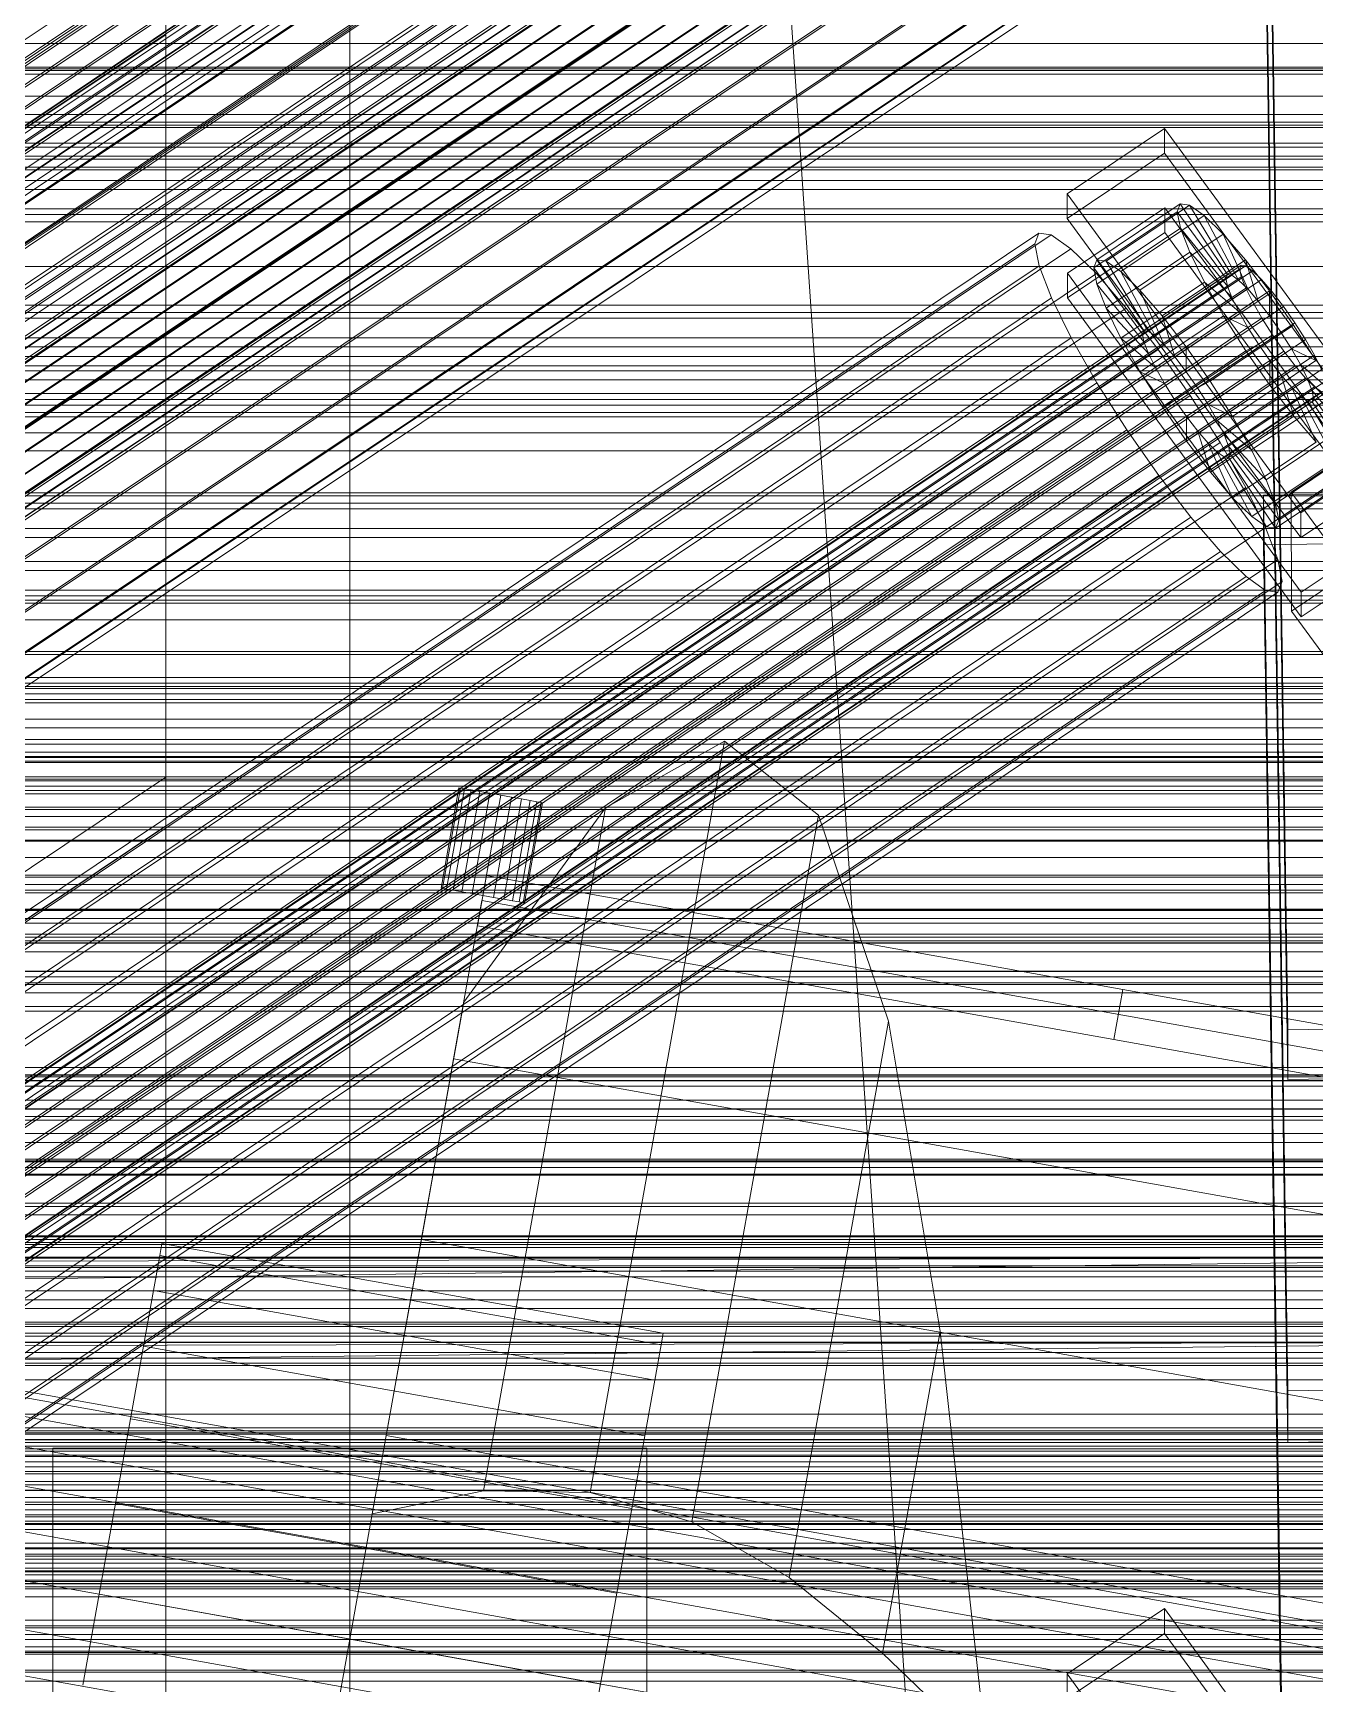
# Model space of a CAD drawing. Header units: millimetres. Extents: x -1970 to 59977, y -50268 to 6837.
# Drawn here: x 212.7 to 363.7, y -33265.3 to -33070.8 of the extents above; entities that cross this region are included whole.
import ezdxf

# ---------------------------------------------------------------- set-up
doc = ezdxf.new("R2010")
doc.units = ezdxf.units.MM
for name, color, linetype, lineweight in [('frontal_C01', 7, 'Continuous', 0), ('frontal_C02', 7, 'Continuous', 0), ('frontal_C02-briq', 7, 'Continuous', 0), ('frontal_C03', 7, 'Continuous', 0), ('frontal_C03-dry', 7, 'Continuous', 0), ('frontal_dos-mix', 7, 'Continuous', 0), ('frontal_mezcladora', 7, 'Continuous', 0), ('frontal_secador', 7, 'Continuous', 0)]:
    doc.layers.add(name, color=color, linetype=linetype, lineweight=lineweight)

msp = doc.modelspace()

# ---------------------------------------------------------------- linework, layer by layer
at = {"layer": 'frontal_C01'}
for p, q in [((250, -35586.788), (250, -32681.31)), ((250, -32686.07), (250, -35591.549)), ((228.298, -33070.972), (228.298, -32889.321)), ((228.298, -32895.04), (228.298, -33076.691)), ((146.383, -33131.373), (330.692, -33008.374)), ((146.872, -33130.047), (331.181, -33007.049)), ((148.32, -33130.162), (332.629, -33007.163)), ((150.629, -33131.709), (334.938, -33008.711)), ((141.045, -33154.006), (354.844, -33011.328)), ((141.218, -33153.536), (355.017, -33010.858)), ((141.224, -33154.954), (355.022, -33012.276)), ((141.731, -33153.577), (355.53, -33010.899)), ((142.549, -33154.125), (356.348, -33011.447)), ((146.887, -33134.049), (331.197, -33011.051)), ((153.641, -33134.584), (337.95, -33011.586)), ((141.742, -33156.316), (355.541, -33013.638)), ((143.617, -33155.144), (357.415, -33012.466)), ((144.861, -33156.563), (358.659, -33013.885)), ((142.565, -33157.999), (356.363, -33015.321)), ((359.995, -33015.609), (146.196, -33158.287)), ((148.35, -33137.893), (332.659, -33014.895)), ((157.152, -33138.591), (341.461, -33015.592)), ((143.635, -33159.888), (357.434, -33017.211)), ((147.533, -33160.197), (361.332, -33017.52)), ((144.881, -33161.855), (358.68, -33019.178)), ((148.779, -33162.164), (362.578, -33019.487)), ((150.672, -33142.643), (334.981, -33019.645)), ((146.218, -33163.766), (360.017, -33021.088)), ((149.85, -33164.054), (363.648, -33021.376)), ((345.231, -33020.457), (160.922, -33143.455)), ((147.554, -33165.49), (361.352, -33022.812)), ((150.672, -33165.737), (364.471, -33023.059)), ((148.798, -33166.909), (362.596, -33024.231)), ((149.865, -33167.928), (363.664, -33025.25)), ((150.683, -33168.476), (364.482, -33025.798)), ((151.191, -33167.099), (364.989, -33024.421)), ((151.196, -33168.517), (364.995, -33025.839)), ((151.369, -33168.047), (365.168, -33025.369)), ((153.694, -33147.975), (338.003, -33024.977)), ((164.693, -33148.847), (349.002, -33025.849)), ((157.211, -33153.526), (341.52, -33030.528)), ((168.21, -33154.398), (352.519, -33031.4)), ((160.982, -33158.918), (345.291, -33035.92)), ((171.232, -33159.73), (355.541, -33036.732)), ((360.514, -33230.741), (357.646, -33037.741)), ((164.752, -33163.782), (349.061, -33040.784)), ((173.554, -33164.48), (357.863, -33041.482)), ((168.263, -33167.789), (352.572, -33044.791)), ((175.016, -33168.324), (359.326, -33045.326)), ((360.514, -33236.829), (357.646, -33043.829)), ((171.275, -33170.664), (355.584, -33047.666)), ((173.584, -33172.212), (357.893, -33049.213)), ((175.521, -33171), (359.83, -33048.002)), ((175.032, -33172.326), (359.341, -33049.328)), ((228.298, -33070.972), (130, -33136.571)), ((228.298, -33367.669), (228.298, -33070.972)), ((228.298, -33070.972), (228.298, -33076.691)), ((130, -33142.29), (228.298, -33076.691)), ((228.298, -33076.691), (228.298, -33373.387)), ((980, -33203.654), (-980, -33203.654)), ((980, -33208.654), (-980, -33208.654)), ((-425, -33225.051), (425, -33225.051)), ((378.512, -33230.498), (360.514, -33230.741)), ((360.514, -33230.741), (360.514, -33236.829)), ((425, -33236.482), (-425, -33236.482)), ((360.514, -33236.829), (378.512, -33236.586)), ((425, -33240.513), (-425, -33240.513)), ((-425, -33251.944), (425, -33251.944)), ((980, -33258.654), (-980, -33258.654)), ((980, -33263.654), (-980, -33263.654))]:
    msp.add_line(p, q, dxfattribs=at)
at = {"layer": 'frontal_C02'}
for p, q in [((359.995, -32972.204), (146.196, -33115.446)), ((147.533, -33117.36), (361.332, -32974.118)), ((144.881, -33118.793), (358.68, -32975.551)), ((148.779, -33119.323), (362.578, -32976.081)), ((250, -35767.535), (250, -32976.99)), ((146.218, -33120.707), (360.017, -32977.465)), ((147.554, -33122.441), (361.352, -32979.2)), ((149.85, -33121.2), (363.648, -32977.959)), ((148.798, -33123.879), (362.596, -32980.637)), ((150.672, -33122.865), (364.471, -32979.624)), ((151.191, -33124.204), (364.989, -32980.963)), ((149.865, -33124.92), (363.664, -32981.679)), ((150.683, -33125.496), (364.482, -32982.254)), ((151.196, -33125.566), (364.995, -32982.324)), ((151.369, -33125.125), (365.168, -32981.884)), ((164.693, -33106.176), (349.002, -32982.692)), ((250, -32981.769), (250, -35772.314)), ((157.211, -33110.219), (341.52, -32986.736)), ((168.21, -33111.715), (352.519, -32988.231)), ((160.982, -33115.621), (345.291, -32992.137)), ((171.232, -33117.015), (355.541, -32993.531)), ((360.514, -33188.205), (357.646, -32994.438)), ((164.752, -33120.517), (349.061, -32997.033)), ((173.554, -33121.714), (357.863, -32998.23)), ((360.514, -33194.05), (357.646, -33000.283)), ((168.263, -33124.573), (352.572, -33001.089)), ((175.016, -33125.491), (359.326, -33002.007)), ((171.275, -33127.513), (355.584, -33004.029)), ((173.584, -33129.137), (357.893, -33005.653)), ((175.032, -33129.334), (359.341, -33005.85)), ((175.521, -33128.09), (359.83, -33004.607)), ((228.298, -33158.452), (228.298, -33027.666)), ((228.298, -33033.407), (228.298, -33164.193)), ((-425, -33078.232), (425, -33078.232)), ((334.501, -33089.701), (345.969, -33082.018)), ((345.969, -33082.018), (345.981, -33084.941)), ((345.969, -33082.018), (373.501, -33119.611)), ((345.981, -33084.941), (334.513, -33092.624)), ((373.513, -33122.534), (345.981, -33084.941)), ((334.513, -33092.624), (334.501, -33089.701)), ((362.033, -33127.294), (334.501, -33089.701)), ((334.539, -33099.054), (346.008, -33091.371)), ((337.64, -33098.423), (347.47, -33091.837)), ((338.005, -33097.493), (347.835, -33090.907)), ((339.088, -33097.64), (348.918, -33091.054)), ((346.008, -33091.371), (346.02, -33094.293)), ((346.008, -33091.371), (373.539, -33128.963)), ((347.835, -33090.907), (347.47, -33091.837)), ((347.47, -33091.837), (353.205, -33099.669)), ((347.47, -33091.837), (347.847, -33093.781)), ((348.918, -33091.054), (347.835, -33090.907)), ((347.835, -33090.907), (353.378, -33099.228)), ((350.645, -33092.269), (348.918, -33091.054)), ((348.918, -33091.054), (353.892, -33099.298)), ((334.513, -33092.624), (362.045, -33130.217)), ((338.017, -33100.367), (347.847, -33093.781)), ((340.816, -33098.855), (350.645, -33092.269)), ((347.847, -33093.781), (353.384, -33100.59)), ((347.847, -33093.781), (348.941, -33096.607)), ((352.899, -33094.468), (350.645, -33092.269)), ((350.645, -33092.269), (354.71, -33099.874)), ((146.383, -33219.09), (330.692, -33095.606)), ((146.872, -33217.846), (331.181, -33094.362)), ((148.32, -33218.043), (332.629, -33094.559)), ((331.181, -33094.362), (330.692, -33095.606)), ((330.692, -33095.606), (331.197, -33098.205)), ((332.629, -33094.559), (331.181, -33094.362)), ((334.938, -33096.183), (332.629, -33094.559)), ((346.02, -33094.293), (334.551, -33101.977)), ((343.069, -33101.054), (352.899, -33094.468)), ((373.551, -33131.886), (346.02, -33094.293)), ((355.525, -33097.503), (352.899, -33094.468)), ((352.899, -33094.468), (355.777, -33100.915)), ((150.629, -33219.667), (334.938, -33096.183)), ((337.95, -33099.123), (334.938, -33096.183)), ((337.64, -33098.423), (338.005, -33097.493)), ((343.549, -33105.814), (338.005, -33097.493)), ((338.005, -33097.493), (339.088, -33097.64)), ((344.062, -33105.884), (339.088, -33097.64)), ((339.088, -33097.64), (340.816, -33098.855)), ((339.111, -33103.193), (348.941, -33096.607)), ((345.695, -33104.088), (355.525, -33097.503)), ((348.941, -33096.607), (353.902, -33101.929)), ((348.941, -33096.607), (350.678, -33100.122)), ((358.345, -33101.165), (355.525, -33097.503)), ((355.525, -33097.503), (357.021, -33102.353)), ((141.045, -33241.813), (354.844, -33098.571)), ((141.218, -33241.372), (355.017, -33098.131)), ((141.224, -33242.734), (355.022, -33099.492)), ((141.731, -33241.442), (355.53, -33098.201)), ((142.549, -33242.017), (356.348, -33098.776)), ((143.617, -33243.059), (357.415, -33099.818)), ((146.887, -33221.689), (331.197, -33098.205)), ((153.641, -33222.607), (337.95, -33099.123)), ((331.197, -33098.205), (332.659, -33101.983)), ((334.551, -33101.977), (334.539, -33099.054)), ((362.071, -33136.647), (334.539, -33099.054)), ((343.376, -33106.255), (337.64, -33098.423)), ((338.017, -33100.367), (337.64, -33098.423)), ((341.461, -33103.18), (337.95, -33099.123)), ((344.88, -33106.459), (340.816, -33098.855)), ((340.816, -33098.855), (343.069, -33101.054)), ((353.205, -33099.669), (343.376, -33106.255)), ((353.378, -33099.228), (343.549, -33105.814)), ((353.892, -33099.298), (344.062, -33105.884)), ((353.205, -33099.669), (353.378, -33099.228)), ((353.384, -33100.59), (353.205, -33099.669)), ((353.378, -33099.228), (353.892, -33099.298)), ((353.892, -33099.298), (354.71, -33099.874)), ((355.017, -33098.131), (354.844, -33098.571)), ((354.844, -33098.571), (355.022, -33099.492)), ((355.53, -33098.201), (355.017, -33098.131)), ((355.022, -33099.492), (355.541, -33100.831)), ((356.348, -33098.776), (355.53, -33098.201)), ((357.415, -33099.818), (356.348, -33098.776)), ((358.659, -33101.255), (357.415, -33099.818)), ((141.742, -33244.072), (355.541, -33100.831)), ((144.861, -33244.496), (358.659, -33101.255)), ((343.554, -33107.176), (338.017, -33100.367)), ((339.111, -33103.193), (338.017, -33100.367)), ((340.848, -33106.708), (350.678, -33100.122)), ((345.947, -33107.501), (343.069, -33101.054)), ((343.069, -33101.054), (345.695, -33104.088)), ((353.384, -33100.59), (343.554, -33107.176)), ((354.71, -33099.874), (344.88, -33106.459)), ((355.777, -33100.915), (345.947, -33107.501)), ((358.345, -33101.165), (348.515, -33107.75)), ((350.678, -33100.122), (354.725, -33103.594)), ((350.678, -33100.122), (352.938, -33104.087)), ((353.902, -33101.929), (353.384, -33100.59)), ((354.71, -33099.874), (355.777, -33100.915)), ((355.541, -33100.831), (356.363, -33102.496)), ((355.777, -33100.915), (357.021, -33102.353)), ((358.357, -33104.087), (358.345, -33101.165)), ((361.166, -33105.205), (358.345, -33101.165)), ((359.995, -33102.99), (358.659, -33101.255)), ((142.565, -33245.737), (356.363, -33102.496)), ((359.995, -33102.99), (146.196, -33246.231)), ((148.35, -33225.467), (332.659, -33101.983)), ((157.152, -33226.664), (341.461, -33103.18)), ((332.659, -33101.983), (334.981, -33106.682)), ((334.551, -33101.977), (362.083, -33139.57)), ((344.073, -33108.514), (339.111, -33103.193)), ((340.848, -33106.708), (339.111, -33103.193)), ((345.231, -33108.075), (341.461, -33103.18)), ((353.902, -33101.929), (344.073, -33108.514)), ((354.725, -33103.594), (344.895, -33110.179)), ((357.021, -33102.353), (347.191, -33108.938)), ((354.725, -33103.594), (353.902, -33101.929)), ((355.796, -33105.471), (354.725, -33103.594)), ((356.363, -33102.496), (357.434, -33104.374)), ((357.021, -33102.353), (358.357, -33104.087)), ((361.332, -33104.904), (359.995, -33102.99)), ((143.635, -33247.615), (357.434, -33104.374)), ((147.533, -33248.145), (361.332, -33104.904)), ((343.108, -33110.672), (352.938, -33104.087)), ((347.191, -33108.938), (345.695, -33104.088)), ((345.695, -33104.088), (348.515, -33107.75)), ((355.796, -33105.471), (345.966, -33112.057)), ((348.527, -33110.673), (358.357, -33104.087)), ((351.336, -33111.791), (361.166, -33105.205)), ((352.938, -33104.087), (355.796, -33105.471)), ((352.938, -33104.087), (355.569, -33108.23)), ((357.042, -33107.434), (355.796, -33105.471)), ((357.434, -33104.374), (358.68, -33106.337)), ((358.357, -33104.087), (359.693, -33106.001)), ((361.166, -33105.205), (359.693, -33106.001)), ((363.797, -33109.349), (361.166, -33105.205)), ((362.578, -33106.866), (361.332, -33104.904)), ((144.881, -33249.578), (358.68, -33106.337)), ((148.779, -33250.108), (362.578, -33106.866)), ((150.672, -33230.166), (334.981, -33106.682)), ((334.981, -33106.682), (338.003, -33111.981)), ((344.895, -33110.179), (340.848, -33106.708)), ((343.108, -33110.672), (340.848, -33106.708)), ((343.549, -33105.814), (343.376, -33106.255)), ((343.376, -33106.255), (343.554, -33107.176)), ((344.062, -33105.884), (343.549, -33105.814)), ((343.554, -33107.176), (344.073, -33108.514)), ((344.88, -33106.459), (344.062, -33105.884)), ((345.947, -33107.501), (344.88, -33106.459)), ((347.191, -33108.938), (345.947, -33107.501)), ((357.042, -33107.434), (347.212, -33114.02)), ((359.693, -33106.001), (349.863, -33112.587)), ((355.569, -33108.23), (357.042, -33107.434)), ((358.378, -33109.348), (357.042, -33107.434)), ((358.68, -33106.337), (360.017, -33108.25)), ((359.693, -33106.001), (360.939, -33107.964)), ((363.648, -33108.744), (362.578, -33106.866)), ((146.218, -33251.492), (360.017, -33108.25)), ((149.85, -33251.986), (363.648, -33108.744)), ((345.231, -33108.075), (160.922, -33231.559)), ((344.073, -33108.514), (344.895, -33110.179)), ((349.002, -33113.477), (345.231, -33108.075)), ((345.739, -33114.816), (355.569, -33108.23)), ((348.527, -33110.673), (347.191, -33108.938)), ((348.515, -33107.75), (348.527, -33110.673)), ((348.515, -33107.75), (351.336, -33111.791)), ((358.378, -33109.348), (348.548, -33115.934)), ((360.939, -33107.964), (351.109, -33114.55)), ((353.967, -33115.935), (363.797, -33109.349)), ((355.569, -33108.23), (358.39, -33112.271)), ((358.39, -33112.271), (358.378, -33109.348)), ((359.714, -33111.083), (358.378, -33109.348)), ((360.017, -33108.25), (361.352, -33109.985)), ((363.797, -33109.349), (360.939, -33107.964)), ((360.939, -33107.964), (362.01, -33109.842)), ((364.471, -33110.409), (363.648, -33108.744)), ((147.554, -33253.227), (361.352, -33109.985)), ((148.798, -33254.664), (362.596, -33111.422)), ((150.672, -33253.651), (364.471, -33110.409)), ((345.966, -33112.057), (343.108, -33110.672)), ((345.739, -33114.816), (343.108, -33110.672)), ((344.895, -33110.179), (345.966, -33112.057)), ((349.863, -33112.587), (348.527, -33110.673)), ((359.714, -33111.083), (349.884, -33117.669)), ((362.01, -33109.842), (352.18, -33116.428)), ((361.21, -33115.933), (359.714, -33111.083)), ((360.958, -33112.52), (359.714, -33111.083)), ((361.352, -33109.985), (362.596, -33111.422)), ((366.057, -33113.313), (362.01, -33109.842)), ((362.01, -33109.842), (362.833, -33111.507)), ((362.596, -33111.422), (363.664, -33112.464)), ((-450, -33113.242), (450, -33113.242)), ((149.865, -33255.706), (363.664, -33112.464)), ((150.683, -33256.281), (364.482, -33113.04)), ((151.191, -33254.989), (364.989, -33111.748)), ((151.196, -33256.351), (364.995, -33113.109)), ((151.369, -33255.91), (365.168, -33112.669)), ((153.694, -33235.465), (338.003, -33111.981)), ((338.003, -33111.981), (341.52, -33117.521)), ((345.966, -33112.057), (347.212, -33114.02)), ((348.56, -33118.857), (358.39, -33112.271)), ((349.863, -33112.587), (351.336, -33111.791)), ((351.109, -33114.55), (349.863, -33112.587)), ((360.958, -33112.52), (351.128, -33119.106)), ((351.336, -33111.791), (353.967, -33115.935)), ((362.833, -33111.507), (353.003, -33118.093)), ((363.351, -33112.845), (353.521, -33119.431)), ((356.228, -33119.899), (366.057, -33113.313)), ((358.39, -33112.271), (361.21, -33115.933)), ((363.836, -33118.967), (360.958, -33112.52)), ((362.025, -33113.562), (360.958, -33112.52)), ((367.794, -33116.828), (362.833, -33111.507)), ((362.833, -33111.507), (363.351, -33112.845)), ((368.888, -33119.654), (363.351, -33112.845)), ((363.351, -33112.845), (363.53, -33113.766)), ((363.664, -33112.464), (364.482, -33113.04)), ((164.693, -33236.961), (349.002, -33113.477)), ((347.212, -33114.02), (345.739, -33114.816)), ((348.56, -33118.857), (345.739, -33114.816)), ((347.212, -33114.02), (348.548, -33115.934)), ((352.519, -33119.016), (349.002, -33113.477)), ((352.18, -33116.428), (351.109, -33114.55)), ((351.109, -33114.55), (353.967, -33115.935)), ((362.025, -33113.562), (352.196, -33120.148)), ((362.843, -33114.137), (353.014, -33120.723)), ((363.357, -33114.207), (353.527, -33120.793)), ((363.53, -33113.766), (353.7, -33120.352)), ((366.09, -33121.166), (362.025, -33113.562)), ((362.843, -33114.137), (362.025, -33113.562)), ((367.817, -33122.381), (362.843, -33114.137)), ((363.357, -33114.207), (362.843, -33114.137)), ((363.53, -33113.766), (363.357, -33114.207)), ((368.9, -33122.528), (363.357, -33114.207)), ((369.265, -33121.598), (363.53, -33113.766)), ((348.548, -33115.934), (348.56, -33118.857)), ((348.548, -33115.934), (349.884, -33117.669)), ((351.38, -33122.519), (361.21, -33115.933)), ((353.003, -33118.093), (352.18, -33116.428)), ((352.18, -33116.428), (356.228, -33119.899)), ((353.967, -33115.935), (356.228, -33119.899)), ((357.964, -33123.414), (367.794, -33116.828)), ((360.882, -33124.851), (372.35, -33117.168)), ((361.21, -33115.933), (363.836, -33118.967)), ((157.211, -33241.005), (341.52, -33117.521)), ((168.21, -33242.5), (352.519, -33119.016)), ((341.52, -33117.521), (345.291, -33122.922)), ((351.38, -33122.519), (348.56, -33118.857)), ((349.884, -33117.669), (351.38, -33122.519)), ((349.884, -33117.669), (351.128, -33119.106)), ((351.128, -33119.106), (354.006, -33125.553)), ((351.128, -33119.106), (352.196, -33120.148)), ((355.541, -33124.316), (352.519, -33119.016)), ((353.521, -33119.431), (353.003, -33118.093)), ((353.003, -33118.093), (357.964, -33123.414)), ((354.006, -33125.553), (363.836, -33118.967)), ((352.196, -33120.148), (356.26, -33127.752)), ((352.196, -33120.148), (353.014, -33120.723)), ((353.014, -33120.723), (357.987, -33128.967)), ((353.014, -33120.723), (353.527, -33120.793)), ((353.7, -33120.352), (353.521, -33119.431)), ((353.521, -33119.431), (359.058, -33126.24)), ((353.527, -33120.793), (353.7, -33120.352)), ((353.527, -33120.793), (359.07, -33129.114)), ((353.7, -33120.352), (359.436, -33128.184)), ((356.228, -33119.899), (357.964, -33123.414)), ((356.26, -33127.752), (366.09, -33121.166)), ((359.058, -33126.24), (368.888, -33119.654)), ((373.501, -33119.611), (362.033, -33127.294)), ((160.982, -33246.406), (345.291, -33122.922)), ((345.291, -33122.922), (349.061, -33127.818)), ((354.006, -33125.553), (351.38, -33122.519)), ((357.987, -33128.967), (367.817, -33122.381)), ((359.07, -33129.114), (368.9, -33122.528)), ((359.436, -33128.184), (369.265, -33121.598)), ((362.045, -33130.217), (373.513, -33122.534)), ((450, -33124.933), (-450, -33124.933)), ((171.232, -33247.8), (355.541, -33124.316)), ((357.863, -33129.015), (355.541, -33124.316)), ((357.646, -33125.223), (375.644, -33124.979)), ((357.964, -33123.414), (359.058, -33126.24)), ((360.939, -33138.88), (360.882, -33124.851)), ((366.618, -33132.683), (360.882, -33124.851)), ((356.26, -33127.752), (354.006, -33125.553)), ((357.646, -33131.069), (357.646, -33125.223)), ((360.514, -33318.99), (357.646, -33125.223)), ((359.058, -33126.24), (359.436, -33128.184)), ((164.752, -33251.302), (349.061, -33127.818)), ((349.061, -33127.818), (352.572, -33131.874)), ((357.987, -33128.967), (356.26, -33127.752)), ((359.07, -33129.114), (357.987, -33128.967)), ((359.436, -33128.184), (359.07, -33129.114)), ((362.033, -33127.294), (362.045, -33130.217)), ((373.539, -33128.963), (362.071, -33136.647)), ((173.554, -33252.499), (357.863, -33129.015)), ((375.644, -33130.825), (357.646, -33131.069)), ((359.326, -33132.793), (357.863, -33129.015)), ((168.263, -33255.358), (352.572, -33131.874)), ((175.016, -33256.277), (359.326, -33132.793)), ((352.572, -33131.874), (355.584, -33134.814)), ((360.514, -33324.836), (357.646, -33131.069)), ((359.83, -33135.392), (359.326, -33132.793)), ((372.408, -33131.197), (360.939, -33138.88)), ((362.083, -33139.57), (373.551, -33131.886)), ((171.275, -33258.298), (355.584, -33134.814)), ((355.584, -33134.814), (357.893, -33136.438)), ((173.584, -33259.922), (357.893, -33136.438)), ((175.032, -33260.119), (359.341, -33136.635)), ((175.521, -33258.876), (359.83, -33135.392)), ((357.893, -33136.438), (359.341, -33136.635)), ((359.341, -33136.635), (359.83, -33135.392)), ((362.071, -33136.647), (362.083, -33139.57)), ((360.939, -33138.88), (366.675, -33146.712)), ((450, -33146.714), (-450, -33146.714)), ((-450, -33158.405), (450, -33158.405)), ((228.298, -33158.452), (130, -33224.31)), ((228.298, -33332.832), (228.298, -33158.452)), ((228.298, -33158.452), (228.298, -33164.193)), ((130, -33230.051), (228.298, -33164.193)), ((228.298, -33164.193), (228.298, -33338.573)), ((-425, -33182.694), (425, -33182.694)), ((378.512, -33187.961), (360.514, -33188.205)), ((360.514, -33188.205), (360.514, -33194.05)), ((425, -33194.17), (-425, -33194.17)), ((360.514, -33194.05), (378.512, -33193.807)), ((425, -33197.541), (-425, -33197.541)), ((-425, -33209.017), (425, -33209.017)), ((-450, -33212.613), (450, -33212.613)), ((450, -33224.303), (-450, -33224.303)), ((450, -33246.084), (-450, -33246.084)), ((334.501, -33264.082), (345.969, -33256.398)), ((345.969, -33256.398), (345.981, -33259.321)), ((345.969, -33256.398), (373.501, -33293.991)), ((-450, -33257.775), (450, -33257.775)), ((345.981, -33259.321), (334.513, -33267.004)), ((373.513, -33296.914), (345.981, -33259.321)), ((334.513, -33267.004), (334.501, -33264.082)), ((362.033, -33301.675), (334.501, -33264.082))]:
    msp.add_line(p, q, dxfattribs=at)
at = {"layer": 'frontal_C02-briq'}
msp.add_line((300, -33039.939), (320, -33332.75), dxfattribs=at)
at = {"layer": 'frontal_C03'}
for p, q in [((-1500, -33074.787), (1500, -33074.787)), ((-1500, -33075.187), (1500, -33075.187)), ((1250, -33080.381), (-1250, -33080.381)), ((1250, -33081.262), (-1250, -33081.262)), ((1250, -33081.915), (-1250, -33081.915)), ((1500, -33083.77), (-1500, -33083.77)), ((1250, -33084.223), (-1250, -33084.223)), ((-1250, -33085.28), (1250, -33085.28)), ((1500, -33086.595), (-1500, -33086.595)), ((1500, -33086.88), (-1500, -33086.88)), ((1250, -33088.132), (-1250, -33088.132)), ((1250, -33089.19), (-1250, -33089.19)), ((1250, -33091.497), (-1250, -33091.497)), ((1250, -33092.151), (-1250, -33092.151)), ((1250, -33093.032), (-1250, -33093.032)), ((-1500, -33098.289), (1500, -33098.289)), ((1250, -33102.838), (-1250, -33102.838)), ((1250, -33103.72), (-1250, -33103.72)), ((1250, -33104.373), (-1250, -33104.373)), ((1250, -33106.68), (-1250, -33106.68)), ((1500, -33108.893), (-1500, -33108.893)), ((-1250, -33107.738), (1250, -33107.738)), ((1250, -33110.59), (-1250, -33110.59)), ((1250, -33111.647), (-1250, -33111.647)), ((1250, -33113.955), (-1250, -33113.955)), ((1250, -33114.608), (-1250, -33114.608)), ((1250, -33115.49), (-1250, -33115.49)), ((-1500, -33117.876), (1500, -33117.876)), ((1250, -33125.296), (-1250, -33125.296)), ((1250, -33126.177), (-1250, -33126.177)), ((1250, -33126.831), (-1250, -33126.831)), ((1250, -33129.138), (-1250, -33129.138)), ((-1250, -33130.195), (1250, -33130.195)), ((1250, -33133.048), (-1250, -33133.048)), ((1250, -33134.105), (-1250, -33134.105)), ((1250, -33136.412), (-1250, -33136.412)), ((1250, -33137.066), (-1250, -33137.066)), ((1250, -33137.947), (-1250, -33137.947)), ((1250, -33147.754), (-1250, -33147.754)), ((1250, -33148.635), (-1250, -33148.635)), ((1250, -33149.288), (-1250, -33149.288)), ((1250, -33151.596), (-1250, -33151.596)), ((-1250, -33152.653), (1250, -33152.653)), ((1250, -33155.505), (-1250, -33155.505)), ((1250, -33156.563), (-1250, -33156.563)), ((1250, -33158.87), (-1250, -33158.87)), ((1250, -33159.523), (-1250, -33159.523)), ((1250, -33160.405), (-1250, -33160.405)), ((1250, -33170.211), (-1250, -33170.211)), ((1250, -33171.092), (-1250, -33171.092)), ((1250, -33171.746), (-1250, -33171.746)), ((1250, -33174.053), (-1250, -33174.053)), ((-1250, -33175.111), (1250, -33175.111)), ((1250, -33177.963), (-1250, -33177.963)), ((1250, -33179.02), (-1250, -33179.02)), ((1250, -33181.328), (-1250, -33181.328)), ((1250, -33181.981), (-1250, -33181.981)), ((1250, -33182.862), (-1250, -33182.862)), ((1250, -33192.669), (-1250, -33192.669)), ((1250, -33193.55), (-1250, -33193.55)), ((1250, -33194.204), (-1250, -33194.204)), ((1250, -33196.511), (-1250, -33196.511)), ((1530, -33198.434), (-1530, -33198.434)), ((-1250, -33197.568), (1250, -33197.568)), ((1250, -33200.42), (-1250, -33200.42)), ((1250, -33201.478), (-1250, -33201.478)), ((1530, -33203.434), (-1530, -33203.434)), ((1250, -33203.785), (-1250, -33203.785)), ((1250, -33204.439), (-1250, -33204.439)), ((1250, -33205.32), (-1250, -33205.32)), ((-1250, -33212.477), (1250, -33212.477)), ((-1250, -33213.275), (1250, -33213.275)), ((-1250, -33213.859), (1250, -33213.859)), ((1250, -33215.126), (-1250, -33215.126)), ((1250, -33216.008), (-1250, -33216.008)), ((-1250, -33216.197), (1250, -33216.197)), ((1250, -33216.661), (-1250, -33216.661)), ((-1250, -33217.326), (1250, -33217.326)), ((1250, -33218.969), (-1250, -33218.969)), ((-1250, -33220.026), (1250, -33220.026)), ((-1250, -33221.046), (1250, -33221.046)), ((-1250, -33222.642), (1250, -33222.642)), ((1250, -33222.878), (-1250, -33222.878)), ((1250, -33223.935), (-1250, -33223.935)), ((1250, -33226.243), (-1250, -33226.243)), ((1250, -33226.896), (-1250, -33226.896)), ((-1250, -33227.489), (1250, -33227.489)), ((1250, -33227.778), (-1250, -33227.778)), ((-1250, -33229.445), (1250, -33229.445)), ((-1268, -33235.463), (1268, -33235.463)), ((-1268, -33235.687), (1268, -33235.687)), ((-1268, -33235.852), (1268, -33235.852)), ((-1250, -33235.09), (1250, -33235.09)), ((-1268, -33236.509), (1268, -33236.509)), ((-1268, -33236.827), (1268, -33236.827)), ((-1268, -33237.873), (1268, -33237.873)), ((1250, -33237.271), (-1250, -33237.271)), ((1250, -33237.584), (-1250, -33237.584)), ((-1268, -33238.322), (1268, -33238.322)), ((-1268, -33239.685), (1268, -33239.685)), ((1250, -33238.465), (-1250, -33238.465)), ((1250, -33239.119), (-1250, -33239.119)), ((-1268, -33240.235), (1268, -33240.235)), ((1250, -33241.426), (-1250, -33241.426)), ((-1268, -33241.823), (1268, -33241.823)), ((1268, -33242.436), (-1268, -33242.436)), ((-1250, -33242.484), (1250, -33242.484)), ((-1250, -33243.328), (1250, -33243.328)), ((-1268, -33244.14), (1268, -33244.14)), ((-1268, -33244.775), (1268, -33244.775)), ((1250, -33245.336), (-1250, -33245.336)), ((-1250, -33245.586), (1250, -33245.586)), ((-1268, -33246.478), (1268, -33246.478)), ((-1268, -33247.092), (1268, -33247.092)), ((1250, -33246.393), (-1250, -33246.393)), ((-1268, -33248.679), (1268, -33248.679)), ((-1268, -33249.23), (1268, -33249.23)), ((1250, -33248.7), (-1250, -33248.7)), ((1250, -33249.354), (-1250, -33249.354)), ((-1268, -33250.593), (1268, -33250.593)), ((-1268, -33251.042), (1268, -33251.042)), ((1250, -33250.235), (-1250, -33250.235)), ((1530, -33253.434), (-1530, -33253.434)), ((-1268, -33252.088), (1268, -33252.088)), ((-1268, -33252.405), (1268, -33252.405)), ((-1268, -33253.063), (1268, -33253.063)), ((-1268, -33253.227), (1268, -33253.227)), ((-1268, -33253.452), (1268, -33253.452)), ((-1250, -33251.644), (1250, -33251.644)), ((-1250, -33253.825), (1250, -33253.825)), ((1530, -33258.434), (-1530, -33258.434)), ((-1250, -33259.47), (1250, -33259.47)), ((1250, -33260.042), (-1250, -33260.042)), ((1250, -33260.923), (-1250, -33260.923)), ((-1250, -33261.425), (1250, -33261.425)), ((1250, -33261.576), (-1250, -33261.576)), ((1250, -33263.884), (-1250, -33263.884)), ((-1250, -33264.941), (1250, -33264.941))]:
    msp.add_line(p, q, dxfattribs=at)
at = {"layer": 'frontal_C03-dry'}
for p, q in [((-1250, -33075.625), (1250, -33075.625)), ((1250, -33081.625), (-1250, -33081.625)), ((1250, -33085.625), (-1250, -33085.625)), ((-1250, -33110), (1250, -33110)), ((1250, -33116), (-1250, -33116)), ((1250, -33120), (-1250, -33120))]:
    msp.add_line(p, q, dxfattribs=at)
at = {"layer": 'frontal_dos-mix'}
for p, q in [((294.139, -33154.215), (278.313, -33242.733)), ((294.139, -33154.215), (280.124, -33162.058)), ((305.195, -33162.921), (294.139, -33154.215)), ((260.742, -33171.509), (262.854, -33159.697)), ((260.91, -33171.539), (263.021, -33159.727)), ((261.401, -33171.627), (263.513, -33159.814)), ((262.183, -33171.767), (264.295, -33159.954)), ((263.021, -33159.727), (262.854, -33159.697)), ((263.513, -33159.814), (263.021, -33159.727)), ((264.295, -33159.954), (263.513, -33159.814)), ((265.315, -33160.137), (264.295, -33159.954)), ((263.203, -33171.949), (265.315, -33160.137)), ((280.124, -33162.058), (263.419, -33184.942)), ((264.39, -33172.161), (266.502, -33160.349)), ((266.502, -33160.349), (265.315, -33160.137)), ((267.776, -33160.577), (265.664, -33172.389)), ((280.124, -33162.058), (265.739, -33242.517)), ((267.776, -33160.577), (266.502, -33160.349)), ((266.938, -33172.617), (269.05, -33160.804)), ((267.776, -33160.577), (269.05, -33160.804)), ((268.125, -33172.829), (270.237, -33161.017)), ((269.05, -33160.804), (270.237, -33161.017)), ((269.144, -33173.011), (271.256, -33161.199)), ((269.926, -33173.151), (272.038, -33161.339)), ((270.237, -33161.017), (271.256, -33161.199)), ((270.418, -33173.239), (272.53, -33161.427)), ((270.586, -33173.269), (272.698, -33161.457)), ((271.256, -33161.199), (272.038, -33161.339)), ((272.038, -33161.339), (272.53, -33161.427)), ((272.53, -33161.427), (272.698, -33161.457)), ((305.195, -33162.921), (290.306, -33246.199)), ((313.468, -33187.196), (305.195, -33162.921)), ((260.91, -33171.539), (260.742, -33171.509)), ((261.401, -33171.627), (260.91, -33171.539)), ((262.183, -33171.767), (261.401, -33171.627)), ((263.203, -33171.949), (262.183, -33171.767)), ((266.084, -33170.038), (265.028, -33175.945)), ((341.059, -33183.443), (266.084, -33170.038)), ((262.222, -33191.638), (265.556, -33172.991)), ((264.39, -33172.161), (263.203, -33171.949)), ((265.664, -33172.389), (264.39, -33172.161)), ((265.556, -33172.991), (1915.556, -33467.991)), ((266.938, -33172.617), (265.664, -33172.389)), ((266.938, -33172.617), (268.125, -33172.829)), ((268.125, -33172.829), (269.144, -33173.011)), ((269.144, -33173.011), (269.926, -33173.151)), ((269.926, -33173.151), (270.418, -33173.239)), ((270.418, -33173.239), (270.586, -33173.269)), ((340.003, -33189.349), (265.028, -33175.945)), ((341.059, -33183.443), (340.003, -33189.349)), ((734.815, -33253.842), (341.059, -33183.443)), ((263.419, -33184.942), (252.636, -33245.256)), ((313.468, -33187.196), (301.753, -33252.723)), ((319.551, -33223.721), (313.468, -33187.196)), ((733.759, -33259.748), (340.003, -33189.349)), ((258.419, -33212.911), (262.222, -33191.638)), ((1912.222, -33486.638), (262.222, -33191.638)), ((227.608, -33214.784), (227.86, -33213.376)), ((286.924, -33223.936), (227.86, -33213.376)), ((254.292, -33235.994), (258.419, -33212.911)), ((1908.419, -33507.911), (258.419, -33212.911)), ((226.87, -33218.915), (227.608, -33214.784)), ((286.672, -33225.344), (227.608, -33214.784)), ((225.695, -33225.485), (226.87, -33218.915)), ((285.933, -33229.475), (226.87, -33218.915)), ((1953.091, -33542.143), (175.121, -33224.264)), ((286.672, -33225.344), (286.924, -33223.936)), ((319.551, -33223.721), (312.769, -33261.654)), ((324.366, -33267.338), (319.551, -33223.721)), ((1952.96, -33542.881), (174.989, -33225.002)), ((224.164, -33234.048), (225.695, -33225.485)), ((284.759, -33236.045), (225.695, -33225.485)), ((285.933, -33229.475), (286.672, -33225.344)), ((1952.573, -33545.045), (174.602, -33227.165)), ((284.759, -33236.045), (285.933, -33229.475)), ((1951.957, -33548.486), (173.987, -33230.607)), ((1951.156, -33552.972), (173.185, -33235.092)), ((222.381, -33244.019), (224.164, -33234.048)), ((283.228, -33244.608), (224.164, -33234.048)), ((215, -33282.5), (215, -33237.5)), ((215, -33237.5), (285, -33237.5)), ((250, -33260), (254.292, -33235.994)), ((1904.292, -33530.994), (254.292, -33235.994)), ((283.228, -33244.608), (284.759, -33236.045)), ((285, -33237.5), (285, -33282.5)), ((1950.222, -33558.195), (172.251, -33240.315)), ((252.636, -33245.256), (265.739, -33242.517)), ((265.739, -33242.517), (278.313, -33242.733)), ((278.313, -33242.733), (290.306, -33246.199)), ((220.468, -33254.72), (222.381, -33244.019)), ((281.445, -33254.579), (222.381, -33244.019)), ((281.445, -33254.579), (283.228, -33244.608)), ((171.249, -33245.92), (1949.22, -33563.8)), ((290.306, -33246.199), (301.753, -33252.723)), ((1948.217, -33569.405), (170.247, -33251.525)), ((301.753, -33252.723), (312.769, -33261.654)), ((220.468, -33254.72), (218.555, -33265.421)), ((220.468, -33254.72), (279.532, -33265.28)), ((281.445, -33254.579), (279.532, -33265.28)), ((1947.284, -33574.628), (169.313, -33256.749)), ((245.708, -33284.006), (250, -33260)), ((1900, -33555), (250, -33260)), ((312.769, -33261.654), (323.536, -33271.977)), ((279.532, -33265.28), (277.619, -33275.981))]:
    msp.add_line(p, q, dxfattribs=at)
at = {"layer": 'frontal_mezcladora'}
msp.add_line((575, -33210), (-575, -33210), dxfattribs=at)
at = {"layer": 'frontal_secador'}
for p, q in [((-1265, -33072), (1265, -33072)), ((-1400, -33075), (1400, -33075)), ((-1265, -33075), (1265, -33075)), ((1250, -33137.611), (-1250, -33137.611)), ((1250, -33139.918), (-1250, -33139.918)), ((-1250, -33143.65), (1250, -33143.65)), ((1250, -33144), (-1250, -33144)), ((1250, -33147.382), (-1250, -33147.382)), ((-1250, -33148), (1250, -33148)), ((1250, -33149.689), (-1250, -33149.689)), ((1250, -33154), (-1250, -33154)), ((1250, -33154.545), (-1250, -33154.545)), ((1250, -33156), (-1250, -33156)), ((1250, -33156.144), (-1250, -33156.144)), ((1250, -33156.709), (-1250, -33156.709)), ((1250, -33158.686), (-1250, -33158.686)), ((1250, -33160), (-1250, -33160)), ((1320, -33162), (-1320, -33162)), ((1250, -33162), (-1250, -33162)), ((1320, -33162.273), (-1320, -33162.273)), ((1320, -33163.072), (-1320, -33163.072)), ((1320, -33164.343), (-1320, -33164.343)), ((1250, -33164.651), (-1250, -33164.651)), ((1250, -33165.859), (-1250, -33165.859)), ((1320, -33166), (-1320, -33166)), ((-1250, -33166), (1250, -33166)), ((1320, -33167.929), (-1320, -33167.929)), ((-1320, -33170), (1320, -33170)), ((-1250, -33170), (1250, -33170)), ((1320, -33172.071), (-1320, -33172.071)), ((1320, -33174), (-1320, -33174)), ((1320, -33175.657), (-1320, -33175.657)), ((1250, -33174.141), (-1250, -33174.141)), ((1320, -33176.928), (-1320, -33176.928)), ((1250, -33177.285), (-1250, -33177.285)), ((1320, -33177.727), (-1320, -33177.727)), ((1320, -33178), (-1320, -33178)), ((1250, -33178), (-1250, -33178)), ((1250, -33181.314), (-1250, -33181.314)), ((1250, -33183.856), (-1250, -33183.856)), ((1250, -33185.455), (-1250, -33185.455)), ((1250, -33186), (-1250, -33186)), ((1360, -33193.5), (-1360, -33193.5)), ((1360, -33194.863), (-1360, -33194.863)), ((1250, -33193.75), (-1250, -33193.75)), ((1360, -33198.859), (-1360, -33198.859)), ((1360, -33205.216), (-1360, -33205.216)), ((1360, -33213.5), (-1360, -33213.5)), ((1250, -33212.924), (-1250, -33212.924)), ((413, -33215), (-433.02, -33225.78)), ((413, -33215), (-424.22, -33216.98)), ((413, -33215), (-417.18, -33215.22)), ((-413, -33215), (413, -33215)), ((1360, -33223.147), (-1360, -33223.147)), ((407, -33225), (-423.38, -33233.82)), ((407, -33225), (-416.18, -33226.62)), ((407, -33225), (-410.42, -33225.18)), ((-407, -33225), (407, -33225)), ((-1360, -33233.5), (1360, -33233.5)), ((-1250, -33233.5), (1250, -33233.5)), ((1360, -33243.853), (-1360, -33243.853)), ((-1400, -33250), (1400, -33250)), ((-1250, -33250), (1250, -33250)), ((1360, -33253.5), (-1360, -33253.5)), ((1250, -33254.076), (-1250, -33254.076)), ((-1250, -33255), (1250, -33255)), ((1360, -33261.784), (-1360, -33261.784))]:
    msp.add_line(p, q, dxfattribs=at)

doc.saveas('drawing.dxf')
